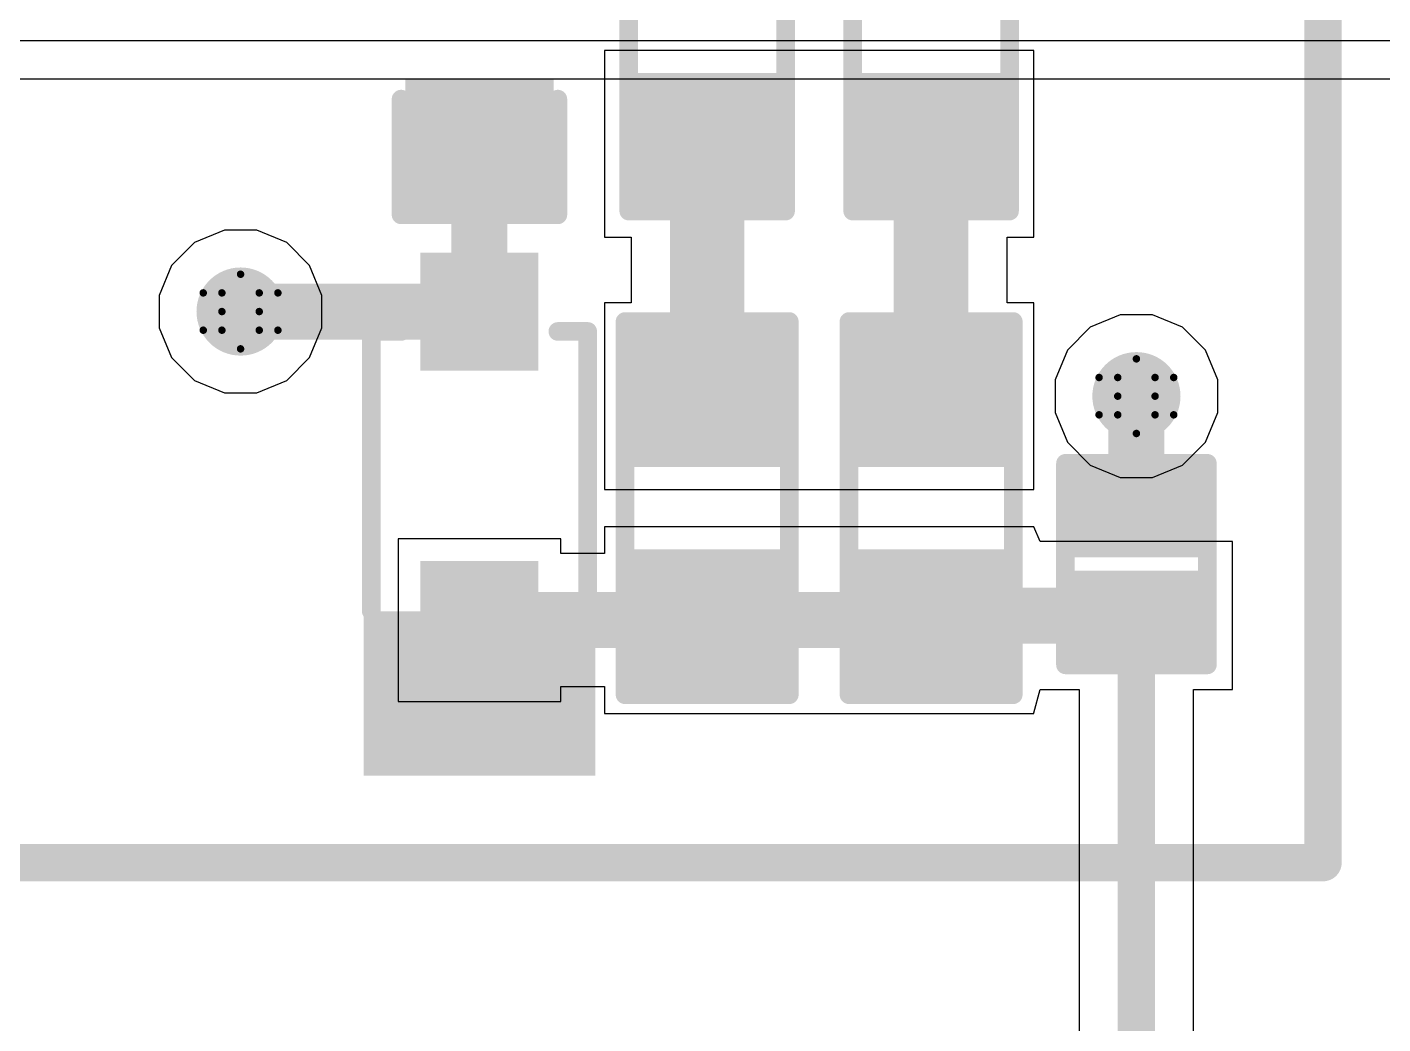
# Model space of a CAD drawing. Header units: inches. Extents: x 24 to 500, y 68 to 269.
# Drawn here: x 277.44 to 286.67, y 146.98 to 153.77 of the extents above; entities that cross this region are included whole.
import ezdxf

# ---------------------------------------------------------------- set-up
doc = ezdxf.new("R2010")
doc.units = ezdxf.units.IN
for name, color, linetype in [('Bottom Layer', 5, 'Continuous'), ('Drill Drawing', 1, 'Continuous'), ('Layer 1', 16, 'Continuous'), ('Layer 2', 76, 'Continuous'), ('Top Layer', 1, 'Continuous'), ('Top Overlay', 2, 'Continuous'), ('Top Paste', 8, 'Continuous'), ('Top Solder', 216, 'Continuous'), ('Via Holes', 16, 'Continuous')]:
    doc.layers.add(name, color=color, linetype=linetype)

# ---------------------------------------------------------------- blocks, each defined once
blk = doc.blocks.new('S______B______3')
at = {"layer": 'Top Layer'}
for points in [[(-1.143, -0.4445), (-1.143, 0.4445), (-0.381, 0.4445), (-0.381, -0.4445)], [(0.381, -0.4445), (0.381, 0.4445), (1.143, 0.4445), (1.143, -0.4445)]]:
    blk.add_hatch(color=1, dxfattribs=at).paths.add_polyline_path(points)
at = {"layer": 'Top Paste'}
for points in [[(-1.143, -0.4445), (-1.143, 0.4445), (-0.381, 0.4445), (-0.381, -0.4445)], [(0.381, -0.4445), (0.381, 0.4445), (1.143, 0.4445), (1.143, -0.4445)]]:
    blk.add_hatch(color=8, dxfattribs=at).paths.add_polyline_path(points)
at = {"layer": 'Top Solder'}
for points in [[(-1.2446, -0.5461), (-1.2446, 0.5461), (-0.2794, 0.5461), (-0.2794, -0.5461)], [(0.2794, -0.5461), (0.2794, 0.5461), (1.2446, 0.5461), (1.2446, -0.5461)]]:
    blk.add_hatch(color=216, dxfattribs=at).paths.add_polyline_path(points)
at = {"layer": 'Top Overlay'}
for points in [[(-1.27, 0.5588, 0.127, 0.127, 0), (-1.27, -0.5588, 0.127, 0.127, 0)], [(-1.27, 0.5588, 0.127, 0.127, 0), (1.27, 0.5588, 0.127, 0.127, 0)], [(1.27, 0.5588, 0.127, 0.127, 0), (1.27, -0.5588, 0.127, 0.127, 0)], [(-1.27, -0.5588, 0.127, 0.127, 0), (1.27, -0.5588, 0.127, 0.127, 0)]]:
    blk.add_lwpolyline(points, format="xyseb", dxfattribs=at)
for points in [[(-1.30175, 0.5588, 0.0635, 0.0635, 1), (-1.23825, 0.5588, 0.0635, 0.0635, 1)], [(-1.30175, 0.5588, 0.0635, 0.0635, 1), (-1.23825, 0.5588, 0.0635, 0.0635, 1)], [(1.23825, 0.5588, 0.0635, 0.0635, 1), (1.30175, 0.5588, 0.0635, 0.0635, 1)], [(1.23825, 0.5588, 0.0635, 0.0635, 1), (1.30175, 0.5588, 0.0635, 0.0635, 1)], [(-1.30175, -0.5588, 0.0635, 0.0635, 1), (-1.23825, -0.5588, 0.0635, 0.0635, 1)], [(-1.30175, -0.5588, 0.0635, 0.0635, 1), (-1.23825, -0.5588, 0.0635, 0.0635, 1)], [(1.23825, -0.5588, 0.0635, 0.0635, 1), (1.30175, -0.5588, 0.0635, 0.0635, 1)], [(1.23825, -0.5588, 0.0635, 0.0635, 1), (1.30175, -0.5588, 0.0635, 0.0635, 1)]]:
    blk.add_lwpolyline(points, format="xyseb", close=True, dxfattribs=at)
blk = doc.blocks.new('SOD_882_B__D___________59')
at = {"layer": 'Top Layer'}
for points in [[(-0.1, -0.4), (-0.6, -0.4), (-0.6, 0.4), (-0.1, 0.4)], [(0.6, -0.4), (0.1, -0.4), (0.1, 0.4), (0.6, 0.4)]]:
    blk.add_hatch(color=1, dxfattribs=at).paths.add_polyline_path(points)
at = {"layer": 'Top Paste'}
for points in [[(-0.1, -0.4), (-0.6, -0.4), (-0.6, 0.4), (-0.1, 0.4)], [(0.6, -0.4), (0.1, -0.4), (0.1, 0.4), (0.6, 0.4)]]:
    blk.add_hatch(color=8, dxfattribs=at).paths.add_polyline_path(points)
at = {"layer": 'Top Solder'}
for points in [[(-0.045, -0.455), (-0.655, -0.455), (-0.655, 0.455), (-0.045, 0.455)], [(0.655, -0.455), (0.045, -0.455), (0.045, 0.455), (0.655, 0.455)]]:
    blk.add_hatch(color=216, dxfattribs=at).paths.add_polyline_path(points)
at = {"layer": 'Top Overlay'}
for points in [[(-0.6858, -0.4826, 0.127, 0.127, 0), (-0.6858, 0.4826, 0.127, 0.127, 0)], [(0.6858, 0.4826, 0.127, 0.127, 0), (-0.6858, 0.4826, 0.127, 0.127, 0)], [(0.6858, -0.4826, 0.127, 0.127, 0), (0.6858, 0.4826, 0.127, 0.127, 0)], [(0.6858, -0.4826, 0.127, 0.127, 0), (-0.6858, -0.4826, 0.127, 0.127, 0)]]:
    blk.add_lwpolyline(points, format="xyseb", dxfattribs=at)
for points in [[(-0.7176, 0.4826, 0.0635, 0.0635, 1), (-0.6541, 0.4826, 0.0635, 0.0635, 1)], [(-0.7176, 0.4826, 0.0635, 0.0635, 1), (-0.6541, 0.4826, 0.0635, 0.0635, 1)], [(0.654, 0.4826, 0.0635, 0.0635, 1), (0.7176, 0.4826, 0.0635, 0.0635, 1)], [(0.654, 0.4826, 0.0635, 0.0635, 1), (0.7176, 0.4826, 0.0635, 0.0635, 1)], [(-0.7176, -0.4826, 0.0635, 0.0635, 1), (-0.6541, -0.4826, 0.0635, 0.0635, 1)], [(-0.7176, -0.4826, 0.0635, 0.0635, 1), (-0.6541, -0.4826, 0.0635, 0.0635, 1)], [(0.654, -0.4826, 0.0635, 0.0635, 1), (0.7176, -0.4826, 0.0635, 0.0635, 1)], [(0.654, -0.4826, 0.0635, 0.0635, 1), (0.7176, -0.4826, 0.0635, 0.0635, 1)]]:
    blk.add_lwpolyline(points, format="xyseb", close=True, dxfattribs=at)
blk = doc.blocks.new('S______B______87')
at = {"layer": 'Top Layer'}
for points in [[(-1.143, -0.4445), (-1.143, 0.4445), (-0.381, 0.4445), (-0.381, -0.4445)], [(0.381, -0.4445), (0.381, 0.4445), (1.143, 0.4445), (1.143, -0.4445)]]:
    blk.add_hatch(color=1, dxfattribs=at).paths.add_polyline_path(points)
at = {"layer": 'Top Paste'}
for points in [[(-1.143, -0.4445), (-1.143, 0.4445), (-0.381, 0.4445), (-0.381, -0.4445)], [(0.381, -0.4445), (0.381, 0.4445), (1.143, 0.4445), (1.143, -0.4445)]]:
    blk.add_hatch(color=8, dxfattribs=at).paths.add_polyline_path(points)
at = {"layer": 'Top Solder'}
for points in [[(-1.2446, -0.5461), (-1.2446, 0.5461), (-0.2794, 0.5461), (-0.2794, -0.5461)], [(0.2794, -0.5461), (0.2794, 0.5461), (1.2446, 0.5461), (1.2446, -0.5461)]]:
    blk.add_hatch(color=216, dxfattribs=at).paths.add_polyline_path(points)
at = {"layer": 'Top Overlay'}
for points in [[(-1.27, 0.5588, 0.127, 0.127, 0), (-1.27, -0.5588, 0.127, 0.127, 0)], [(-1.27, 0.5588, 0.127, 0.127, 0), (1.27, 0.5588, 0.127, 0.127, 0)], [(1.27, 0.5588, 0.127, 0.127, 0), (1.27, -0.5588, 0.127, 0.127, 0)], [(-1.27, -0.5588, 0.127, 0.127, 0), (1.27, -0.5588, 0.127, 0.127, 0)]]:
    blk.add_lwpolyline(points, format="xyseb", dxfattribs=at)
for points in [[(-1.3017, 0.5588, 0.0635, 0.0635, 1), (-1.2383, 0.5588, 0.0635, 0.0635, 1)], [(-1.3017, 0.5588, 0.0635, 0.0635, 1), (-1.2383, 0.5588, 0.0635, 0.0635, 1)], [(1.2383, 0.5588, 0.0635, 0.0635, 1), (1.3017, 0.5588, 0.0635, 0.0635, 1)], [(1.2383, 0.5588, 0.0635, 0.0635, 1), (1.3017, 0.5588, 0.0635, 0.0635, 1)], [(-1.3017, -0.5588, 0.0635, 0.0635, 1), (-1.2383, -0.5588, 0.0635, 0.0635, 1)], [(-1.3017, -0.5588, 0.0635, 0.0635, 1), (-1.2383, -0.5588, 0.0635, 0.0635, 1)], [(1.2383, -0.5588, 0.0635, 0.0635, 1), (1.3017, -0.5588, 0.0635, 0.0635, 1)], [(1.2383, -0.5588, 0.0635, 0.0635, 1), (1.3017, -0.5588, 0.0635, 0.0635, 1)]]:
    blk.add_lwpolyline(points, format="xyseb", close=True, dxfattribs=at)
blk = doc.blocks.new('R___0603_127')
at = {"layer": 'Top Layer'}
for points in [[(-0.381, 0.4445), (-0.381, -0.4445), (-1.143, -0.4445), (-1.143, 0.4445)], [(1.143, 0.4445), (1.143, -0.4445), (0.381, -0.4445), (0.381, 0.4445)]]:
    blk.add_hatch(color=1, dxfattribs=at).paths.add_polyline_path(points)
at = {"layer": 'Top Paste'}
for points in [[(-0.381, 0.4445), (-0.381, -0.4445), (-1.143, -0.4445), (-1.143, 0.4445)], [(1.143, 0.4445), (1.143, -0.4445), (0.381, -0.4445), (0.381, 0.4445)]]:
    blk.add_hatch(color=8, dxfattribs=at).paths.add_polyline_path(points)
at = {"layer": 'Top Solder'}
for points in [[(-0.2794, 0.5461), (-0.2794, -0.5461), (-1.2446, -0.5461), (-1.2446, 0.5461)], [(1.2446, 0.5461), (1.2446, -0.5461), (0.2794, -0.5461), (0.2794, 0.5461)]]:
    blk.add_hatch(color=216, dxfattribs=at).paths.add_polyline_path(points)
at = {"layer": 'Top Overlay'}
for points in [[(-1.2192, -0.5334, 0.127, 0.127, 0), (-1.2192, 0.5334, 0.127, 0.127, 0)], [(1.2192, 0.5334, 0.127, 0.127, 0), (-1.2192, 0.5334, 0.127, 0.127, 0)], [(1.2192, -0.5334, 0.127, 0.127, 0), (1.2192, 0.5334, 0.127, 0.127, 0)], [(1.2192, -0.5334, 0.127, 0.127, 0), (-1.2192, -0.5334, 0.127, 0.127, 0)]]:
    blk.add_lwpolyline(points, format="xyseb", dxfattribs=at)
for points in [[(-1.25095, 0.5334, 0.0635, 0.0635, 1), (-1.18745, 0.5334, 0.0635, 0.0635, 1)], [(-1.25095, 0.5334, 0.0635, 0.0635, 1), (-1.18745, 0.5334, 0.0635, 0.0635, 1)], [(1.18745, 0.5334, 0.0635, 0.0635, 1), (1.25095, 0.5334, 0.0635, 0.0635, 1)], [(1.18745, 0.5334, 0.0635, 0.0635, 1), (1.25095, 0.5334, 0.0635, 0.0635, 1)], [(-1.25095, -0.5334, 0.0635, 0.0635, 1), (-1.18745, -0.5334, 0.0635, 0.0635, 1)], [(-1.25095, -0.5334, 0.0635, 0.0635, 1), (-1.18745, -0.5334, 0.0635, 0.0635, 1)], [(1.18745, -0.5334, 0.0635, 0.0635, 1), (1.25095, -0.5334, 0.0635, 0.0635, 1)], [(1.18745, -0.5334, 0.0635, 0.0635, 1), (1.25095, -0.5334, 0.0635, 0.0635, 1)]]:
    blk.add_lwpolyline(points, format="xyseb", close=True, dxfattribs=at)
blk = doc.blocks.new('R___0603_134')
at = {"layer": 'Top Layer'}
for points in [[(-0.381, 0.4445), (-0.381, -0.4445), (-1.143, -0.4445), (-1.143, 0.4445)], [(1.143, 0.4445), (1.143, -0.4445), (0.381, -0.4445), (0.381, 0.4445)]]:
    blk.add_hatch(color=1, dxfattribs=at).paths.add_polyline_path(points)
at = {"layer": 'Top Paste'}
for points in [[(-0.381, 0.4445), (-0.381, -0.4445), (-1.143, -0.4445), (-1.143, 0.4445)], [(1.143, 0.4445), (1.143, -0.4445), (0.381, -0.4445), (0.381, 0.4445)]]:
    blk.add_hatch(color=8, dxfattribs=at).paths.add_polyline_path(points)
at = {"layer": 'Top Solder'}
for points in [[(-0.2794, 0.5461), (-0.2794, -0.5461), (-1.2446, -0.5461), (-1.2446, 0.5461)], [(1.2446, 0.5461), (1.2446, -0.5461), (0.2794, -0.5461), (0.2794, 0.5461)]]:
    blk.add_hatch(color=216, dxfattribs=at).paths.add_polyline_path(points)
at = {"layer": 'Top Overlay'}
for points in [[(1.2192, 0.5334, 0.127, 0.127, 0), (-1.2192, 0.5334, 0.127, 0.127, 0)], [(-1.2192, -0.5334, 0.127, 0.127, 0), (-1.2192, 0.5334, 0.127, 0.127, 0)], [(1.2192, -0.5334, 0.127, 0.127, 0), (1.2192, 0.5334, 0.127, 0.127, 0)], [(1.2192, -0.5334, 0.127, 0.127, 0), (-1.2192, -0.5334, 0.127, 0.127, 0)]]:
    blk.add_lwpolyline(points, format="xyseb", dxfattribs=at)
for points in [[(-1.25095, 0.5334, 0.0635, 0.0635, 1), (-1.18745, 0.5334, 0.0635, 0.0635, 1)], [(-1.25095, 0.5334, 0.0635, 0.0635, 1), (-1.18745, 0.5334, 0.0635, 0.0635, 1)], [(1.18745, 0.5334, 0.0635, 0.0635, 1), (1.25095, 0.5334, 0.0635, 0.0635, 1)], [(1.18745, 0.5334, 0.0635, 0.0635, 1), (1.25095, 0.5334, 0.0635, 0.0635, 1)], [(-1.25095, -0.5334, 0.0635, 0.0635, 1), (-1.18745, -0.5334, 0.0635, 0.0635, 1)], [(-1.25095, -0.5334, 0.0635, 0.0635, 1), (-1.18745, -0.5334, 0.0635, 0.0635, 1)], [(1.18745, -0.5334, 0.0635, 0.0635, 1), (1.25095, -0.5334, 0.0635, 0.0635, 1)], [(1.18745, -0.5334, 0.0635, 0.0635, 1), (1.25095, -0.5334, 0.0635, 0.0635, 1)]]:
    blk.add_lwpolyline(points, format="xyseb", close=True, dxfattribs=at)
blk = doc.blocks.new('SOD323F_196')
at = {"layer": 'Top Layer'}
for points in [[(-1.35, 0.3), (-0.75, 0.3), (-0.75, -0.3), (-1.35, -0.3)], [(0.75, 0.3), (1.35, 0.3), (1.35, -0.3), (0.75, -0.3)]]:
    blk.add_hatch(color=1, dxfattribs=at).paths.add_polyline_path(points)
at = {"layer": 'Top Overlay'}
for points in [[(0.9899, 0.3812), (2.1097, 0.3812), (2.1097, 0.7876), (0.9899, 0.7876)], [(1.4226, -0.4064), (2.1084, -0.4064), (2.1084, 0.4572), (1.4226, 0.4572)], [(0.9899, -0.7876), (2.1097, -0.7876), (2.1097, -0.3812), (0.9899, -0.3812)]]:
    blk.add_hatch(color=2, dxfattribs=at).paths.add_polyline_path(points)
at = {"layer": 'Top Paste'}
for points in [[(-1.35, 0.3), (-0.75, 0.3), (-0.75, -0.3), (-1.35, -0.3)], [(0.75, 0.3), (1.35, 0.3), (1.35, -0.3), (0.75, -0.3)]]:
    blk.add_hatch(color=8, dxfattribs=at).paths.add_polyline_path(points)
at = {"layer": 'Top Solder'}
for points in [[(-1.4516, 0.4016), (-0.6484, 0.4016), (-0.6484, -0.4016), (-1.4516, -0.4016)], [(0.6484, 0.4016), (1.4516, 0.4016), (1.4516, -0.4016), (0.6484, -0.4016)]]:
    blk.add_hatch(color=216, dxfattribs=at).paths.add_polyline_path(points)
at = {"layer": 'Top Overlay'}
for points in [[(0.9884, 0.7366, 0.127, 0.127, 0), (-0.9144, 0.7366, 0.127, 0.127, 0)], [(-0.9144, 0.5334, 0.127, 0.127, 0), (-0.9144, 0.7366, 0.127, 0.127, 0)], [(-0.9144, -0.7366, 0.127, 0.127, 0), (-0.9144, -0.5334, 0.127, 0.127, 0)], [(0.9884, -0.7366, 0.127, 0.127, 0), (-0.9144, -0.7366, 0.127, 0.127, 0)]]:
    blk.add_lwpolyline(points, format="xyseb", dxfattribs=at)
for points in [[(-0.9461, 0.7366, 0.0635, 0.0635, 1), (-0.8826, 0.7366, 0.0635, 0.0635, 1)], [(-0.9461, 0.7366, 0.0635, 0.0635, 1), (-0.8826, 0.7366, 0.0635, 0.0635, 1)], [(0.9567, 0.7366, 0.0635, 0.0635, 1), (1.0202, 0.7366, 0.0635, 0.0635, 1)], [(-0.9461, 0.5334, 0.0635, 0.0635, 1), (-0.8827, 0.5334, 0.0635, 0.0635, 1)], [(-0.9461, -0.5334, 0.0635, 0.0635, 1), (-0.8827, -0.5334, 0.0635, 0.0635, 1)], [(-0.9461, -0.7366, 0.0635, 0.0635, 1), (-0.8826, -0.7366, 0.0635, 0.0635, 1)], [(-0.9461, -0.7366, 0.0635, 0.0635, 1), (-0.8826, -0.7366, 0.0635, 0.0635, 1)], [(0.9567, -0.7366, 0.0635, 0.0635, 1), (1.0202, -0.7366, 0.0635, 0.0635, 1)]]:
    blk.add_lwpolyline(points, format="xyseb", close=True, dxfattribs=at)
blk = doc.blocks.new('C___0603_266')
at = {"layer": 'Top Layer'}
for points in [[(-0.381, 0.4445), (-0.381, -0.4445), (-1.143, -0.4445), (-1.143, 0.4445)], [(1.143, 0.4445), (1.143, -0.4445), (0.381, -0.4445), (0.381, 0.4445)]]:
    blk.add_hatch(color=1, dxfattribs=at).paths.add_polyline_path(points)
at = {"layer": 'Top Paste'}
for points in [[(-0.381, 0.4445), (-0.381, -0.4445), (-1.143, -0.4445), (-1.143, 0.4445)], [(1.143, 0.4445), (1.143, -0.4445), (0.381, -0.4445), (0.381, 0.4445)]]:
    blk.add_hatch(color=8, dxfattribs=at).paths.add_polyline_path(points)
at = {"layer": 'Top Solder'}
for points in [[(-0.321, 0.5045), (-0.321, -0.5045), (-1.203, -0.5045), (-1.203, 0.5045)], [(1.203, 0.5045), (1.203, -0.5045), (0.321, -0.5045), (0.321, 0.5045)]]:
    blk.add_hatch(color=216, dxfattribs=at).paths.add_polyline_path(points)
at = {"layer": 'Top Overlay'}
for points in [[(-0.4572, 0.5334, 0.127, 0.127, 0), (-1.2446, 0.5334, 0.127, 0.127, 0)], [(-1.2446, -0.5334, 0.127, 0.127, 0), (-1.2446, 0.5334, 0.127, 0.127, 0)], [(1.2446, 0.5334, 0.127, 0.127, 0), (0.4572, 0.5334, 0.127, 0.127, 0)], [(1.2446, -0.5334, 0.127, 0.127, 0), (1.2446, 0.5334, 0.127, 0.127, 0)], [(-0.4572, -0.5334, 0.127, 0.127, 0), (-1.2446, -0.5334, 0.127, 0.127, 0)], [(1.2446, -0.5334, 0.127, 0.127, 0), (0.4572, -0.5334, 0.127, 0.127, 0)]]:
    blk.add_lwpolyline(points, format="xyseb", dxfattribs=at)
for points in [[(-1.2764, 0.5334, 0.0635, 0.0635, 1), (-1.2128, 0.5334, 0.0635, 0.0635, 1)], [(-1.2764, 0.5334, 0.0635, 0.0635, 1), (-1.2128, 0.5334, 0.0635, 0.0635, 1)], [(-0.489, 0.5334, 0.0635, 0.0635, 1), (-0.4255, 0.5334, 0.0635, 0.0635, 1)], [(0.4254, 0.5334, 0.0635, 0.0635, 1), (0.4889, 0.5334, 0.0635, 0.0635, 1)], [(1.2128, 0.5334, 0.0635, 0.0635, 1), (1.2764, 0.5334, 0.0635, 0.0635, 1)], [(1.2128, 0.5334, 0.0635, 0.0635, 1), (1.2764, 0.5334, 0.0635, 0.0635, 1)], [(-1.2764, -0.5334, 0.0635, 0.0635, 1), (-1.2128, -0.5334, 0.0635, 0.0635, 1)], [(-1.2764, -0.5334, 0.0635, 0.0635, 1), (-1.2128, -0.5334, 0.0635, 0.0635, 1)], [(-0.4889, -0.5334, 0.0635, 0.0635, 1), (-0.4254, -0.5334, 0.0635, 0.0635, 1)], [(0.4254, -0.5334, 0.0635, 0.0635, 1), (0.4889, -0.5334, 0.0635, 0.0635, 1)], [(1.2128, -0.5334, 0.0635, 0.0635, 1), (1.2764, -0.5334, 0.0635, 0.0635, 1)], [(1.2128, -0.5334, 0.0635, 0.0635, 1), (1.2764, -0.5334, 0.0635, 0.0635, 1)]]:
    blk.add_lwpolyline(points, format="xyseb", close=True, dxfattribs=at)

msp = doc.modelspace()

# ---------------------------------------------------------------- hatches: boundary and pattern name
at = {"layer": 'Bottom Layer'}
h = msp.add_hatch(color=5, dxfattribs=at)
edge = h.paths.add_edge_path()
edge.add_arc((278.892, 151.833), 0.3, 0, 360)
h = msp.add_hatch(color=5, dxfattribs=at)
edge = h.paths.add_edge_path()
edge.add_arc((284.988, 151.257), 0.3, 0, 360)
at = {"layer": 'Layer 1'}
h = msp.add_hatch(color=16, dxfattribs=at)
edge = h.paths.add_edge_path()
edge.add_arc((278.892, 151.833), 0.3, 0, 360)
h = msp.add_hatch(color=16, dxfattribs=at)
edge = h.paths.add_edge_path()
edge.add_arc((284.988, 151.257), 0.3, 0, 360)
at = {"layer": 'Layer 2'}
h = msp.add_hatch(color=76, dxfattribs=at)
edge = h.paths.add_edge_path()
edge.add_arc((278.892, 151.833), 0.3, 0, 360)
h = msp.add_hatch(color=76, dxfattribs=at)
edge = h.paths.add_edge_path()
edge.add_arc((284.988, 151.257), 0.3, 0, 360)
at = {"layer": 'Top Layer'}
h = msp.add_hatch(color=1, dxfattribs=at)
edge = h.paths.add_edge_path()
edge.add_arc((278.892, 151.833), 0.3, 0, 360)
h = msp.add_hatch(color=1, dxfattribs=at)
edge = h.paths.add_edge_path()
edge.add_arc((284.988, 151.257), 0.3, 0, 360)
at = {"layer": 'Via Holes'}
h = msp.add_hatch(color=7, dxfattribs=at)
edge = h.paths.add_edge_path()
edge.add_arc((278.892, 151.833), 0.15, 0, 360)
h = msp.add_hatch(color=7, dxfattribs=at)
edge = h.paths.add_edge_path()
edge.add_arc((284.988, 151.257), 0.15, 0, 360)

# ---------------------------------------------------------------- linework, layer by layer
at = {"layer": 'Bottom Layer'}
for p, q in [((289.5945, 153.675), (271.018, 153.675)), ((271.018, 153.416), (289.5945, 153.416)), ((278.7818, 152.387), (278.5782, 152.3027)), ((279.0022, 152.387), (278.7818, 152.387)), ((279.2058, 152.3027), (279.0022, 152.387)), ((278.5782, 152.3027), (278.4223, 152.1468)), ((279.3616, 152.1468), (279.2058, 152.3027)), ((278.4223, 152.1468), (278.338, 151.9432)), ((279.446, 151.9432), (279.3616, 152.1468)), ((278.338, 151.9432), (278.338, 151.7228)), ((279.446, 151.7228), (279.446, 151.9432)), ((284.8778, 151.811), (284.6742, 151.7267)), ((285.0982, 151.811), (284.8778, 151.811)), ((285.3018, 151.7267), (285.0982, 151.811)), ((278.338, 151.7228), (278.4223, 151.5192)), ((279.3616, 151.5192), (279.446, 151.7228)), ((284.6742, 151.7267), (284.5183, 151.5708)), ((285.4577, 151.5708), (285.3018, 151.7267)), ((278.4223, 151.5192), (278.5782, 151.3633)), ((279.2058, 151.3633), (279.3616, 151.5192)), ((284.5183, 151.5708), (284.434, 151.3672)), ((285.542, 151.3672), (285.4577, 151.5708)), ((278.5782, 151.3633), (278.7818, 151.279)), ((279.0022, 151.279), (279.2058, 151.3633)), ((284.434, 151.3672), (284.434, 151.1468)), ((285.542, 151.1468), (285.542, 151.3672)), ((278.7818, 151.279), (279.0022, 151.279)), ((284.434, 151.1468), (284.5183, 150.9432)), ((285.4577, 150.9432), (285.542, 151.1468)), ((284.5183, 150.9432), (284.6742, 150.7873)), ((285.3018, 150.7873), (285.4577, 150.9432)), ((284.6742, 150.7873), (284.8778, 150.703)), ((285.0982, 150.703), (285.3018, 150.7873)), ((284.8778, 150.703), (285.0982, 150.703))]:
    msp.add_line(p, q, dxfattribs=at)
at = {"layer": 'Drill Drawing'}
for points in [[(278.765, 151.96, 0.0508, 0.0508, 0), (278.892, 152.087, 0.0508, 0.0508, 0)], [(278.892, 152.087, 0.0508, 0.0508, 0), (279.019, 151.96, 0.0508, 0.0508, 0)], [(278.638, 151.96, 0.0508, 0.0508, 0), (278.765, 151.833, 0.0508, 0.0508, 0)], [(278.638, 151.96, 0.0508, 0.0508, 0), (278.765, 151.96, 0.0508, 0.0508, 0)], [(279.019, 151.96, 0.0508, 0.0508, 0), (279.146, 151.96, 0.0508, 0.0508, 0)], [(279.019, 151.833, 0.0508, 0.0508, 0), (279.146, 151.96, 0.0508, 0.0508, 0)], [(278.638, 151.706, 0.0508, 0.0508, 0), (278.765, 151.833, 0.0508, 0.0508, 0)], [(279.019, 151.833, 0.0508, 0.0508, 0), (279.146, 151.706, 0.0508, 0.0508, 0)], [(278.638, 151.706, 0.0508, 0.0508, 0), (278.765, 151.706, 0.0508, 0.0508, 0)], [(278.765, 151.706, 0.0508, 0.0508, 0), (278.892, 151.579, 0.0508, 0.0508, 0)], [(278.892, 151.579, 0.0508, 0.0508, 0), (279.019, 151.706, 0.0508, 0.0508, 0)], [(279.019, 151.706, 0.0508, 0.0508, 0), (279.146, 151.706, 0.0508, 0.0508, 0)], [(284.861, 151.384, 0.0508, 0.0508, 0), (284.988, 151.511, 0.0508, 0.0508, 0)], [(284.988, 151.511, 0.0508, 0.0508, 0), (285.115, 151.384, 0.0508, 0.0508, 0)], [(284.734, 151.384, 0.0508, 0.0508, 0), (284.861, 151.257, 0.0508, 0.0508, 0)], [(284.734, 151.384, 0.0508, 0.0508, 0), (284.861, 151.384, 0.0508, 0.0508, 0)], [(285.115, 151.384, 0.0508, 0.0508, 0), (285.242, 151.384, 0.0508, 0.0508, 0)], [(285.115, 151.257, 0.0508, 0.0508, 0), (285.242, 151.384, 0.0508, 0.0508, 0)], [(284.734, 151.13, 0.0508, 0.0508, 0), (284.861, 151.257, 0.0508, 0.0508, 0)], [(285.115, 151.257, 0.0508, 0.0508, 0), (285.242, 151.13, 0.0508, 0.0508, 0)], [(284.734, 151.13, 0.0508, 0.0508, 0), (284.861, 151.13, 0.0508, 0.0508, 0)], [(284.861, 151.13, 0.0508, 0.0508, 0), (284.988, 151.003, 0.0508, 0.0508, 0)], [(284.988, 151.003, 0.0508, 0.0508, 0), (285.115, 151.13, 0.0508, 0.0508, 0)], [(285.115, 151.13, 0.0508, 0.0508, 0), (285.242, 151.13, 0.0508, 0.0508, 0)]]:
    msp.add_lwpolyline(points, format="xyseb", dxfattribs=at)
for points in [[(278.8793, 152.087, 0.0254, 0.0254, 1), (278.9047, 152.087, 0.0254, 0.0254, 1)], [(278.8793, 152.087, 0.0254, 0.0254, 1), (278.9047, 152.087, 0.0254, 0.0254, 1)], [(278.6253, 151.96, 0.0254, 0.0254, 1), (278.6507, 151.96, 0.0254, 0.0254, 1)], [(278.6253, 151.96, 0.0254, 0.0254, 1), (278.6507, 151.96, 0.0254, 0.0254, 1)], [(278.7523, 151.96, 0.0254, 0.0254, 1), (278.7777, 151.96, 0.0254, 0.0254, 1)], [(278.7523, 151.96, 0.0254, 0.0254, 1), (278.7777, 151.96, 0.0254, 0.0254, 1)], [(279.0063, 151.96, 0.0254, 0.0254, 1), (279.0317, 151.96, 0.0254, 0.0254, 1)], [(279.0063, 151.96, 0.0254, 0.0254, 1), (279.0317, 151.96, 0.0254, 0.0254, 1)], [(279.1333, 151.96, 0.0254, 0.0254, 1), (279.1587, 151.96, 0.0254, 0.0254, 1)], [(279.1333, 151.96, 0.0254, 0.0254, 1), (279.1587, 151.96, 0.0254, 0.0254, 1)], [(278.7523, 151.833, 0.0254, 0.0254, 1), (278.7777, 151.833, 0.0254, 0.0254, 1)], [(278.7523, 151.833, 0.0254, 0.0254, 1), (278.7777, 151.833, 0.0254, 0.0254, 1)], [(279.0063, 151.833, 0.0254, 0.0254, 1), (279.0317, 151.833, 0.0254, 0.0254, 1)], [(279.0063, 151.833, 0.0254, 0.0254, 1), (279.0317, 151.833, 0.0254, 0.0254, 1)], [(278.6253, 151.706, 0.0254, 0.0254, 1), (278.6507, 151.706, 0.0254, 0.0254, 1)], [(278.6253, 151.706, 0.0254, 0.0254, 1), (278.6507, 151.706, 0.0254, 0.0254, 1)], [(278.7523, 151.706, 0.0254, 0.0254, 1), (278.7777, 151.706, 0.0254, 0.0254, 1)], [(278.7523, 151.706, 0.0254, 0.0254, 1), (278.7777, 151.706, 0.0254, 0.0254, 1)], [(279.0063, 151.706, 0.0254, 0.0254, 1), (279.0317, 151.706, 0.0254, 0.0254, 1)], [(279.0063, 151.706, 0.0254, 0.0254, 1), (279.0317, 151.706, 0.0254, 0.0254, 1)], [(279.1333, 151.706, 0.0254, 0.0254, 1), (279.1587, 151.706, 0.0254, 0.0254, 1)], [(279.1333, 151.706, 0.0254, 0.0254, 1), (279.1587, 151.706, 0.0254, 0.0254, 1)], [(278.8793, 151.579, 0.0254, 0.0254, 1), (278.9047, 151.579, 0.0254, 0.0254, 1)], [(278.8793, 151.579, 0.0254, 0.0254, 1), (278.9047, 151.579, 0.0254, 0.0254, 1)], [(284.9753, 151.511, 0.0254, 0.0254, 1), (285.0007, 151.511, 0.0254, 0.0254, 1)], [(284.9753, 151.511, 0.0254, 0.0254, 1), (285.0007, 151.511, 0.0254, 0.0254, 1)], [(284.7213, 151.384, 0.0254, 0.0254, 1), (284.7467, 151.384, 0.0254, 0.0254, 1)], [(284.7213, 151.384, 0.0254, 0.0254, 1), (284.7467, 151.384, 0.0254, 0.0254, 1)], [(284.8483, 151.384, 0.0254, 0.0254, 1), (284.8737, 151.384, 0.0254, 0.0254, 1)], [(284.8483, 151.384, 0.0254, 0.0254, 1), (284.8737, 151.384, 0.0254, 0.0254, 1)], [(285.1023, 151.384, 0.0254, 0.0254, 1), (285.1277, 151.384, 0.0254, 0.0254, 1)], [(285.1023, 151.384, 0.0254, 0.0254, 1), (285.1277, 151.384, 0.0254, 0.0254, 1)], [(285.2293, 151.384, 0.0254, 0.0254, 1), (285.2547, 151.384, 0.0254, 0.0254, 1)], [(285.2293, 151.384, 0.0254, 0.0254, 1), (285.2547, 151.384, 0.0254, 0.0254, 1)], [(284.8483, 151.257, 0.0254, 0.0254, 1), (284.8737, 151.257, 0.0254, 0.0254, 1)], [(284.8483, 151.257, 0.0254, 0.0254, 1), (284.8737, 151.257, 0.0254, 0.0254, 1)], [(285.1023, 151.257, 0.0254, 0.0254, 1), (285.1277, 151.257, 0.0254, 0.0254, 1)], [(285.1023, 151.257, 0.0254, 0.0254, 1), (285.1277, 151.257, 0.0254, 0.0254, 1)], [(284.7213, 151.13, 0.0254, 0.0254, 1), (284.7467, 151.13, 0.0254, 0.0254, 1)], [(284.7213, 151.13, 0.0254, 0.0254, 1), (284.7467, 151.13, 0.0254, 0.0254, 1)], [(284.8483, 151.13, 0.0254, 0.0254, 1), (284.8737, 151.13, 0.0254, 0.0254, 1)], [(284.8483, 151.13, 0.0254, 0.0254, 1), (284.8737, 151.13, 0.0254, 0.0254, 1)], [(285.1023, 151.13, 0.0254, 0.0254, 1), (285.1277, 151.13, 0.0254, 0.0254, 1)], [(285.1023, 151.13, 0.0254, 0.0254, 1), (285.1277, 151.13, 0.0254, 0.0254, 1)], [(285.2293, 151.13, 0.0254, 0.0254, 1), (285.2547, 151.13, 0.0254, 0.0254, 1)], [(285.2293, 151.13, 0.0254, 0.0254, 1), (285.2547, 151.13, 0.0254, 0.0254, 1)], [(284.9753, 151.003, 0.0254, 0.0254, 1), (285.0007, 151.003, 0.0254, 0.0254, 1)], [(284.9753, 151.003, 0.0254, 0.0254, 1), (285.0007, 151.003, 0.0254, 0.0254, 1)]]:
    msp.add_lwpolyline(points, format="xyseb", close=True, dxfattribs=at)
at = {"layer": 'Layer 2'}
for p, q in [((278.7818, 152.387), (278.5782, 152.3027)), ((279.0022, 152.387), (278.7818, 152.387)), ((279.2058, 152.3027), (279.0022, 152.387)), ((278.5782, 152.3027), (278.4223, 152.1468)), ((279.3616, 152.1468), (279.2058, 152.3027)), ((278.4223, 152.1468), (278.338, 151.9432)), ((279.446, 151.9432), (279.3616, 152.1468)), ((278.338, 151.9432), (278.338, 151.7228)), ((279.446, 151.7228), (279.446, 151.9432)), ((284.8778, 151.811), (284.6742, 151.7267)), ((285.0982, 151.811), (284.8778, 151.811)), ((285.3018, 151.7267), (285.0982, 151.811)), ((278.338, 151.7228), (278.4223, 151.5192)), ((279.3616, 151.5192), (279.446, 151.7228)), ((284.6742, 151.7267), (284.5183, 151.5708)), ((285.4577, 151.5708), (285.3018, 151.7267)), ((278.4223, 151.5192), (278.5782, 151.3633)), ((279.2058, 151.3633), (279.3616, 151.5192)), ((284.5183, 151.5708), (284.434, 151.3672)), ((285.542, 151.3672), (285.4577, 151.5708)), ((278.5782, 151.3633), (278.7818, 151.279)), ((279.0022, 151.279), (279.2058, 151.3633)), ((284.434, 151.3672), (284.434, 151.1468)), ((285.542, 151.1468), (285.542, 151.3672)), ((278.7818, 151.279), (279.0022, 151.279)), ((284.434, 151.1468), (284.5183, 150.9432)), ((285.4577, 150.9432), (285.542, 151.1468)), ((284.5183, 150.9432), (284.6742, 150.7873)), ((285.3018, 150.7873), (285.4577, 150.9432)), ((284.6742, 150.7873), (284.8778, 150.703)), ((285.0982, 150.703), (285.3018, 150.7873)), ((284.8778, 150.703), (285.0982, 150.703))]:
    msp.add_line(p, q, dxfattribs=at)
at = {"layer": 'Top Layer'}
for p, q in [((282.7147, 153.609), (281.3685, 153.609)), ((281.3685, 153.609), (281.3685, 152.339)), ((282.7655, 153.609), (282.7147, 153.609)), ((282.8925, 153.609), (282.7655, 153.609)), ((282.9433, 153.609), (282.8925, 153.609)), ((284.2895, 153.609), (282.9433, 153.609)), ((284.2895, 152.339), (284.2895, 153.609)), ((281.3685, 152.339), (281.549, 152.339)), ((281.549, 152.339), (281.549, 151.892)), ((284.109, 151.892), (284.109, 152.339)), ((284.109, 152.339), (284.2895, 152.339)), ((281.549, 151.892), (281.3685, 151.892)), ((281.3685, 151.892), (281.3685, 150.622)), ((284.2895, 151.892), (284.109, 151.892)), ((284.2895, 150.622), (284.2895, 151.892)), ((281.3685, 150.622), (282.7147, 150.622)), ((282.7147, 150.622), (282.7655, 150.622)), ((282.7655, 150.622), (282.8925, 150.622)), ((282.8925, 150.622), (282.9433, 150.622)), ((282.9433, 150.622), (284.2895, 150.622)), ((282.7655, 150.368), (281.3685, 150.368)), ((281.3685, 150.368), (281.3685, 150.1862)), ((282.8925, 150.368), (282.7655, 150.368)), ((282.7655, 150.368), (282.7655, 150.368)), ((284.2895, 150.368), (282.8925, 150.368)), ((282.8925, 150.368), (282.8925, 150.368)), ((284.334, 150.268), (284.2895, 150.368)), ((281.0716, 150.287), (279.9636, 150.287)), ((279.9636, 150.287), (279.9636, 149.179)), ((281.0716, 150.1862), (281.0716, 150.287)), ((285.642, 150.268), (284.334, 150.268)), ((285.642, 149.26), (285.642, 150.268)), ((281.3685, 150.1862), (281.0716, 150.1862)), ((281.0716, 149.179), (281.0716, 149.2798)), ((281.0716, 149.2798), (281.3685, 149.2798)), ((281.3685, 149.2798), (281.3685, 149.098)), ((284.2895, 149.1006), (284.334, 149.26)), ((284.334, 149.26), (284.5995, 149.26)), ((284.5995, 149.26), (284.5995, 134.0678)), ((285.3765, 134.0678), (285.3765, 149.26)), ((285.3765, 149.26), (285.642, 149.26)), ((279.9636, 149.179), (281.0716, 149.179)), ((281.3685, 149.098), (282.7655, 149.098)), ((282.7655, 149.098), (282.7655, 149.098)), ((282.7655, 149.098), (282.8925, 149.098)), ((282.8925, 149.098), (282.8925, 149.098)), ((282.8925, 149.098), (284.2895, 149.098)), ((284.2895, 149.098), (284.2895, 149.1006))]:
    msp.add_line(p, q, dxfattribs=at)
for points in [[(280.5176, 151.833, 0.381, 0.381, 0), (280.5176, 152.974, 0.381, 0.381, 0)], [(282.067, 151.257, 0.508, 0.508, 0), (282.067, 152.974, 0.508, 0.508, 0)], [(283.591, 151.257, 0.508, 0.508, 0), (283.591, 152.974, 0.508, 0.508, 0)], [(278.892, 151.833, 0.381, 0.381, 0), (280.5176, 151.833, 0.381, 0.381, 0)], [(284.988, 150.464, 0.381, 0.381, 0), (284.988, 151.257, 0.381, 0.381, 0)], [(280.5176, 149.733, 0.381, 0.381, 0), (282.067, 149.733, 0.381, 0.381, 0)], [(282.067, 149.733, 0.381, 0.381, 0), (283.591, 149.733, 0.381, 0.381, 0)], [(283.622, 149.764, 0.381, 0.381, 0), (284.988, 149.764, 0.381, 0.381, 0)], [(283.591, 149.733, 0.254, 0.254, -0.414214), (283.622, 149.764, 0.254, 0.254, 0)], [(284.988, 134.0678, 0.254, 0.254, 0), (284.988, 149.764, 0.254, 0.254, 0)]]:
    msp.add_lwpolyline(points, format="xyseb", dxfattribs=at)
for points in [[(280.4223, 152.974, 0.1905, 0.1905, 1), (280.6128, 152.974, 0.1905, 0.1905, 1)], [(281.94, 152.974, 0.254, 0.254, 1), (282.194, 152.974, 0.254, 0.254, 1)], [(283.464, 152.974, 0.254, 0.254, 1), (283.718, 152.974, 0.254, 0.254, 1)], [(278.7967, 151.833, 0.1905, 0.1905, 1), (278.9872, 151.833, 0.1905, 0.1905, 1)], [(280.4223, 151.833, 0.1905, 0.1905, 1), (280.6128, 151.833, 0.1905, 0.1905, 1)], [(280.4223, 151.833, 0.1905, 0.1905, 1), (280.6128, 151.833, 0.1905, 0.1905, 1)], [(281.94, 151.257, 0.254, 0.254, 1), (282.194, 151.257, 0.254, 0.254, 1)], [(283.464, 151.257, 0.254, 0.254, 1), (283.718, 151.257, 0.254, 0.254, 1)], [(284.8927, 151.257, 0.1905, 0.1905, 1), (285.0833, 151.257, 0.1905, 0.1905, 1)], [(284.8927, 150.464, 0.1905, 0.1905, 1), (285.0833, 150.464, 0.1905, 0.1905, 1)], [(280.4223, 149.733, 0.1905, 0.1905, 1), (280.6128, 149.733, 0.1905, 0.1905, 1)], [(281.9717, 149.733, 0.1905, 0.1905, 1), (282.1622, 149.733, 0.1905, 0.1905, 1)], [(281.9717, 149.733, 0.1905, 0.1905, 1), (282.1622, 149.733, 0.1905, 0.1905, 1)], [(283.4957, 149.733, 0.1905, 0.1905, 1), (283.6862, 149.733, 0.1905, 0.1905, 1)], [(283.5268, 149.764, 0.1905, 0.1905, 1), (283.7173, 149.764, 0.1905, 0.1905, 1)], [(284.8927, 149.764, 0.1905, 0.1905, 1), (285.0833, 149.764, 0.1905, 0.1905, 1)], [(283.5275, 149.733, 0.127, 0.127, 1), (283.6545, 149.733, 0.127, 0.127, 1)], [(283.5585, 149.764, 0.127, 0.127, 1), (283.6855, 149.764, 0.127, 0.127, 1)], [(284.9245, 149.764, 0.127, 0.127, 1), (285.0515, 149.764, 0.127, 0.127, 1)]]:
    msp.add_lwpolyline(points, format="xyseb", close=True, dxfattribs=at)
at = {"layer": 'Top Overlay'}
for points in [[(286.258, 148.082, 0.254, 0.254, 0), (286.258, 162.941, 0.254, 0.254, 0)], [(268.224, 148.082, 0.254, 0.254, 0), (286.258, 148.082, 0.254, 0.254, 0)]]:
    msp.add_lwpolyline(points, format="xyseb", dxfattribs=at)
msp.add_lwpolyline([(286.1945, 148.082, 0.127, 0.127, 1), (286.3215, 148.082, 0.127, 0.127, 1)], format="xyseb", close=True, dxfattribs=at)
msp.add_lwpolyline([(286.1945, 148.082, 0.127, 0.127, 1), (286.3215, 148.082, 0.127, 0.127, 1)], format="xyseb", close=True, dxfattribs=at)

# ---------------------------------------------------------------- block references
for name, p, rotation in [('C___0603_266', (280.5176, 153.736), 270), ('R___0603_134', (282.067, 153.736), 270), ('R___0603_127', (283.591, 153.736), 270), ('SOD323F_196', (280.5176, 150.783), 270), ('S______B______87', (282.067, 150.495), 90), ('S______B______3', (283.591, 150.495), 90), ('SOD_882_B__D___________59', (284.988, 150.114), 270)]:
    msp.add_blockref(name, p, dxfattribs=dict(rotation=rotation))

doc.saveas('drawing.dxf')
